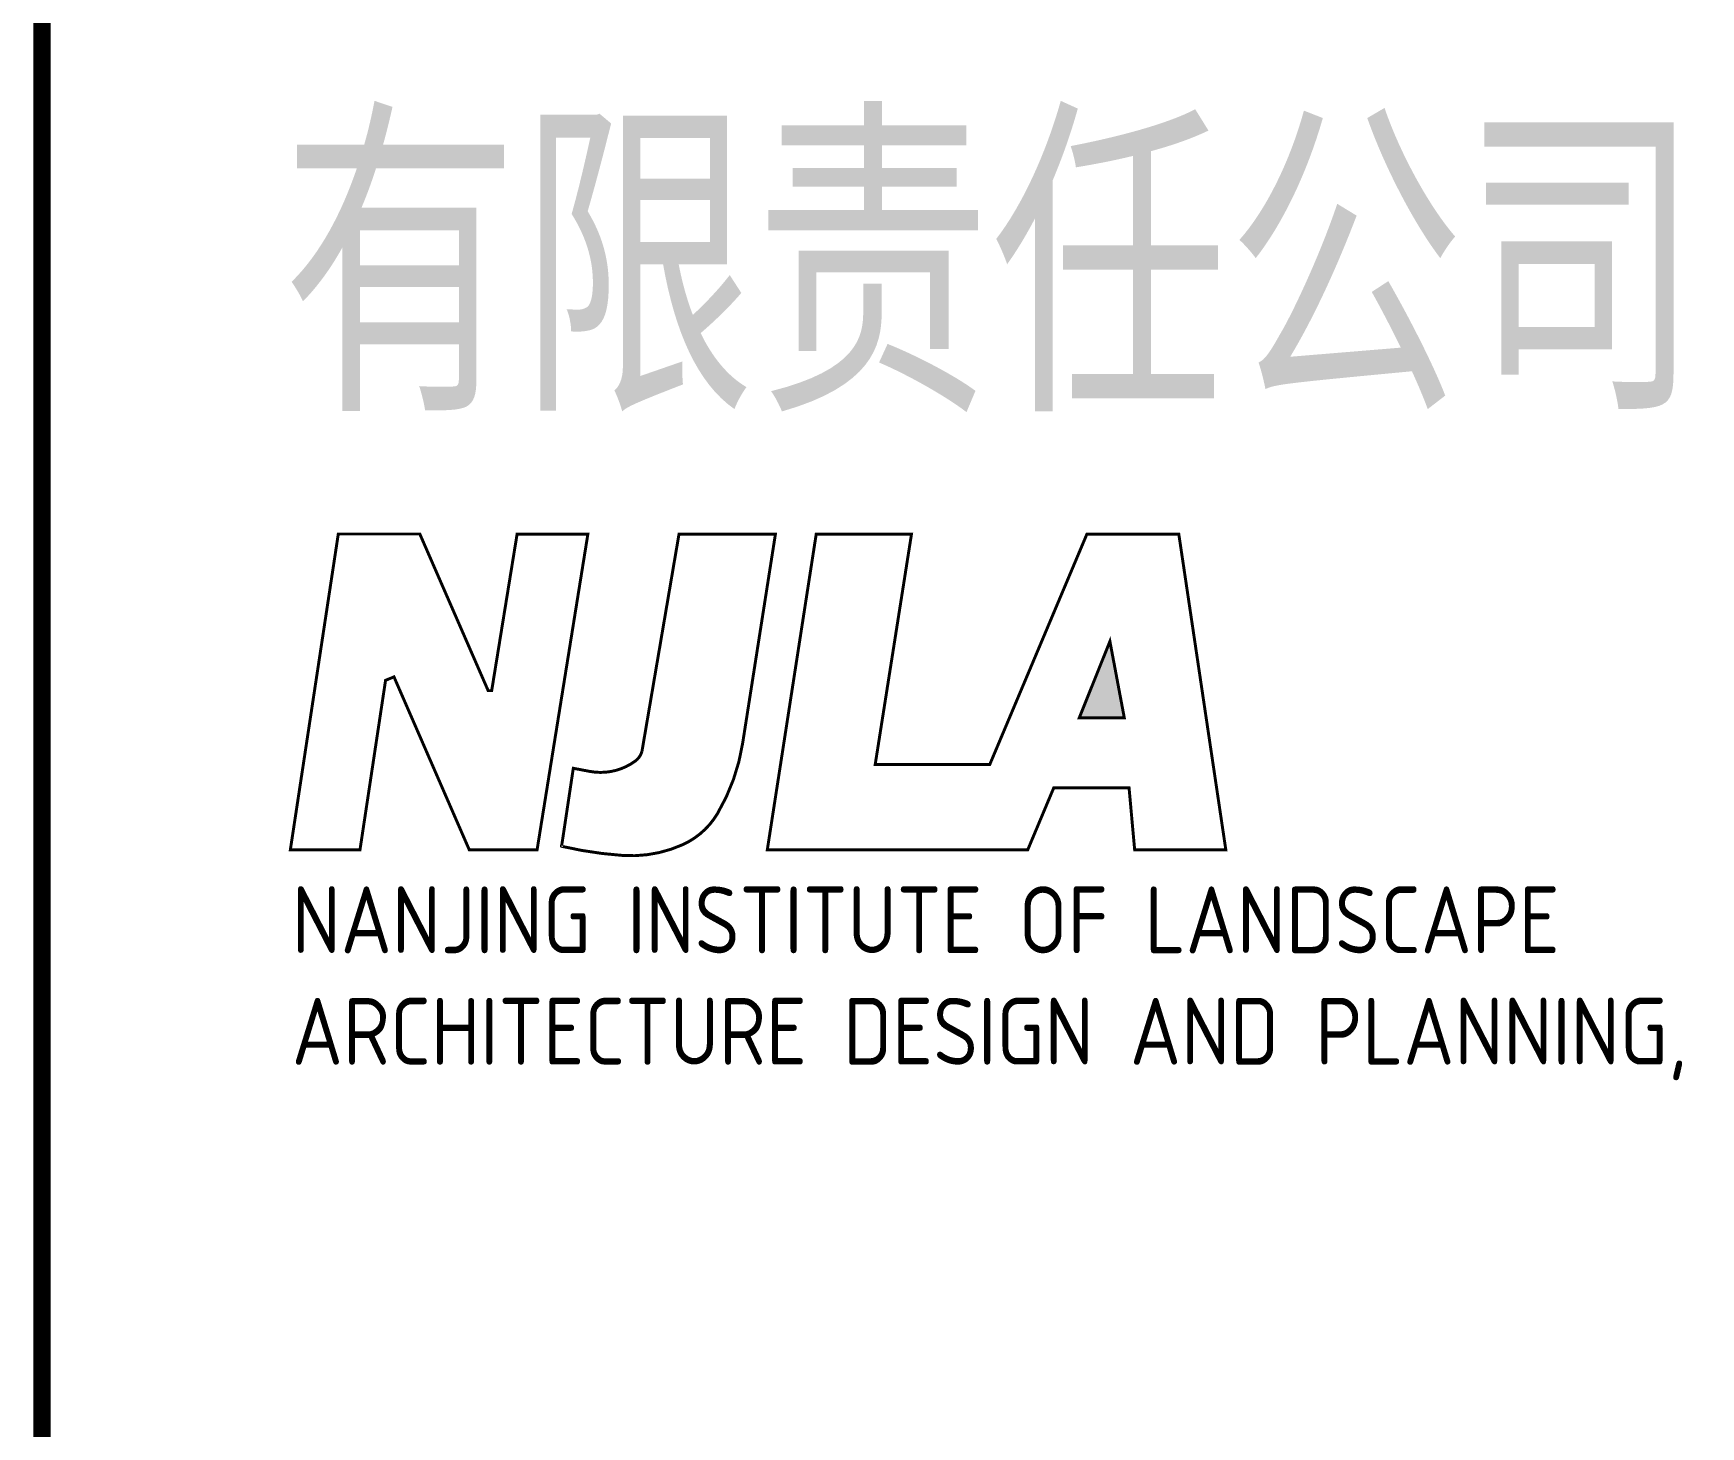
# Model space of a CAD drawing. Extents: x 396092 to 455492, y 17293 to 132793.
# Drawn here: x 409188 to 410030, y 26459 to 27163 of the extents above; entities that cross this region are included whole.
import ezdxf

# ---------------------------------------------------------------- set-up
doc = ezdxf.new("R2010")
doc.units = 0
doc.header["$LTSCALE"] = 1000
doc.header["$MEASUREMENT"] = 0
doc.styles.add('图框 gbenor', font='gbenor.shx', dxfattribs={"bigfont": 'gbcbig.shx'})
doc.styles.add('图框 黑体', font='simhei_0.ttf', dxfattribs={"width": 0.7})

# ---------------------------------------------------------------- blocks, each defined once
blk = doc.blocks.new('8')
at = {"const_width": 5.96}
blk.add_lwpolyline([(-155637.5, 176369.1), (-155540.6, 177007.3), (-155375.9, 177007.3), (-155237.8, 176690.8), (-155230.7, 176690.8), (-155179.4, 177006.8), (-155036.4, 177006.8), (-155139, 176369.1), (-155275.9, 176369.1), (-155428.1, 176718.6), (-155445.1, 176711.7), (-155496.8, 176369.1), (-155637.5, 176369.1)], dxfattribs=at)
blk.add_lwpolyline([(-155089.3, 176377.6), (-155065.8, 176534), (-155032.7, 176527.7, 0.206582), (-154941, 176548.3, 0.174569), (-154927, 176568.8), (-154852.3, 177006.8), (-154657.5, 177006.8), (-154723.8, 176583.9, -0.094467), (-154774.3, 176442.9, -0.155233), (-154845, 176379.6, -0.123276), (-154966, 176357.9, -0.040241), (-155089.4, 176376.4, -0.92263)], format="xyb", close=True, dxfattribs=at)
for points in [[(-154673.9, 176369.1), (-154575.1, 177006.8), (-154382.6, 177006.8), (-154455.9, 176541.7), (-154224.4, 176541.7), (-154028.3, 177006.8), (-153842.5, 177006.8), (-153747.5, 176369.1), (-153931.7, 176369.1), (-153943, 176494.2), (-154095.3, 176494.2), (-154147.8, 176369.1)], [(-154043.7, 176635.7), (-153981.7, 176790.4), (-153952.6, 176635.7)]]:
    blk.add_lwpolyline(points, close=True, dxfattribs=at)
at = {"extrusion": (0, 0, -1)}
for points in [[(154043.7, 176635.7), (153981.7, 176635.7), (153981.7, 176790.4)], [(153981.7, 176635.7), (153981.7, 176790.4), (153952.6, 176635.7)]]:
    blk.add_solid(points, dxfattribs=at)
blk = doc.blocks.new('A$Ce900529c')
at = {"const_width": 0.35}
blk.add_lwpolyline([(1479.471, -1038.989), (1479.471, -638.989)], dxfattribs=at)
at = {"xscale": 0.01, "yscale": 0.01, "zscale": 0.01}
blk.add_blockref('8', (3040.863, -2434.382), dxfattribs=at)
at = {"insert": (1484.323, -656.288), "char_height": 5, "attachment_point": 1, "style": '图框 黑体'}
blk.add_mtext_dynamic_manual_height_columns('有限责任公司', width=6084.07089, gutter_width=1, heights=[0], dxfattribs=at)
at = {"insert": (1484.517, -671.429), "char_height": 1.35, "width": 254.20677, "attachment_point": 1, "style": '图框 gbenor'}
blk.add_mtext('NANJING INSTITUTE OF LANDSCAPE \\PARCHITECTURE DESIGN AND PLANNING, LTD.', dxfattribs=at)

msp = doc.modelspace()

# ---------------------------------------------------------------- block references
at = {"xscale": 25, "yscale": 25, "zscale": 25}
msp.add_blockref('A$Ce900529c', (372205.52, 43517.97), dxfattribs=at)

doc.saveas('drawing.dxf')
